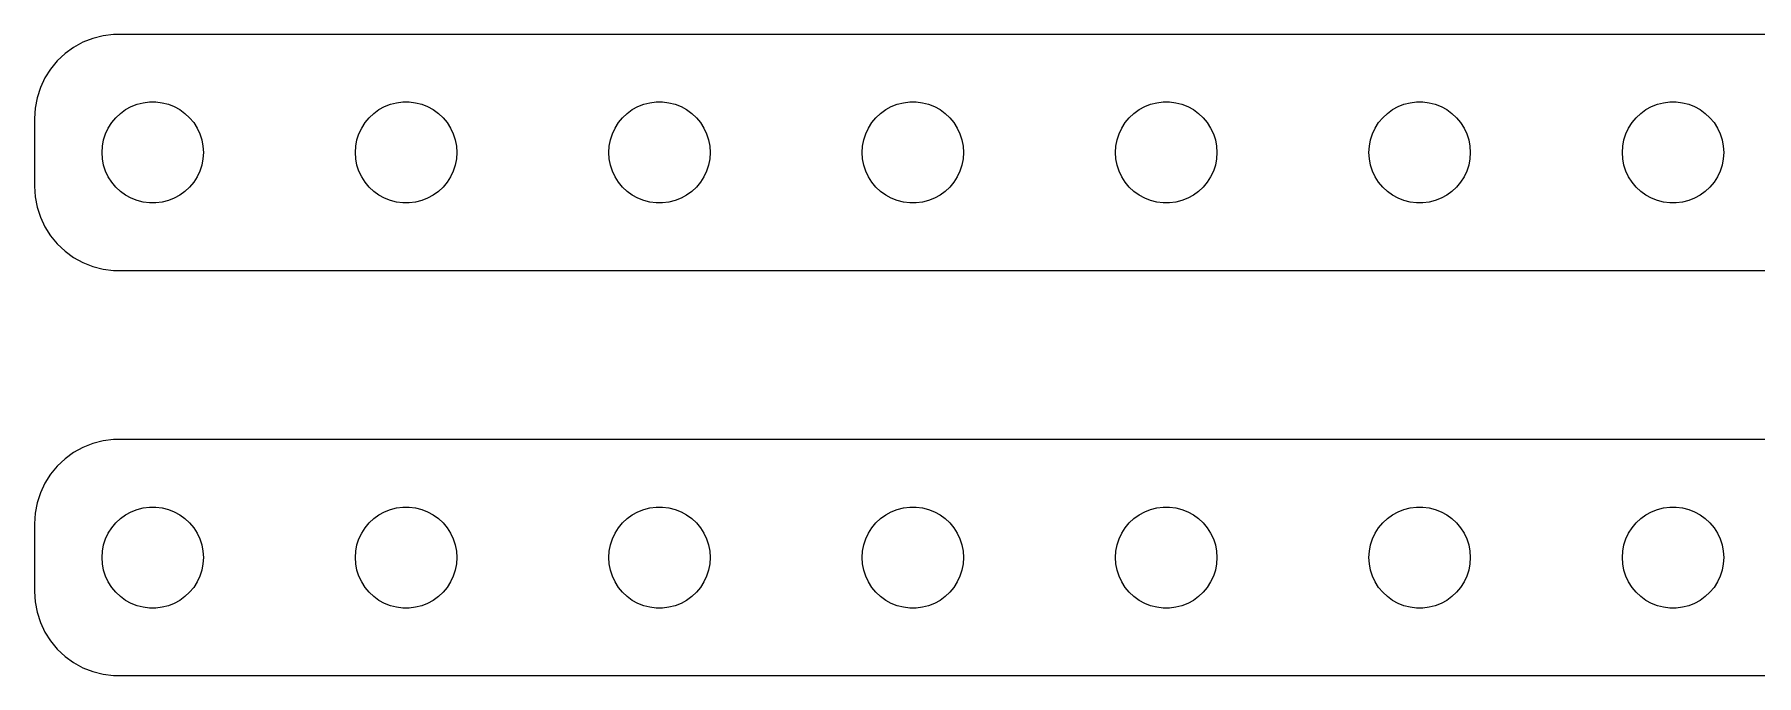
# Model space of a CAD drawing. Header units: metres. Extents: x -194 to 194, y 17 to 55.
# Drawn here: x -194.5 to -92.6, y 17 to 55 of the extents above; entities that cross this region are included whole.
import ezdxf

# ---------------------------------------------------------------- set-up
doc = ezdxf.new("R2010")
doc.units = ezdxf.units.M

msp = doc.modelspace()

# ---------------------------------------------------------------- linework, layer by layer
for p, q in [((-192.179, 54.2216), (-192.687, 53.8526)), ((-191.629, 54.5241), (-192.179, 54.2216)), ((-191.045, 54.7553), (-191.629, 54.5241)), ((-190.437, 54.9114), (-191.045, 54.7553)), ((-189.814, 54.9901), (-190.437, 54.9114)), ((189.814, 54.9901), (-189.814, 54.9901)), ((-193.145, 53.4227), (-193.545, 52.9389)), ((-192.687, 53.8526), (-193.145, 53.4227)), ((-193.882, 52.4088), (-194.149, 51.8406)), ((-193.545, 52.9389), (-193.882, 52.4088)), ((-194.343, 51.2434), (-194.461, 50.6267)), ((-194.149, 51.8406), (-194.343, 51.2434)), ((-188.062, 50.9469), (-187.688, 50.9941)), ((-187.688, 50.9941), (-187.312, 50.9941)), ((-187.312, 50.9941), (-186.938, 50.9469)), ((-173.062, 50.9469), (-172.688, 50.9941)), ((-172.688, 50.9941), (-172.312, 50.9941)), ((-172.312, 50.9941), (-171.938, 50.9469)), ((-158.062, 50.9469), (-157.688, 50.9941)), ((-157.688, 50.9941), (-157.312, 50.9941)), ((-157.312, 50.9941), (-156.938, 50.9469)), ((-143.062, 50.9469), (-142.688, 50.9941)), ((-142.688, 50.9941), (-142.312, 50.9941)), ((-142.312, 50.9941), (-141.938, 50.9469)), ((-128.062, 50.9469), (-127.688, 50.9941)), ((-127.688, 50.9941), (-127.312, 50.9941)), ((-127.312, 50.9941), (-126.938, 50.9469)), ((-113.062, 50.9469), (-112.688, 50.9941)), ((-112.688, 50.9941), (-112.312, 50.9941)), ((-112.312, 50.9941), (-111.938, 50.9469)), ((-98.0621, 50.9469), (-97.6884, 50.9941)), ((-97.6884, 50.9941), (-97.3116, 50.9941)), ((-97.3116, 50.9941), (-96.9379, 50.9469)), ((-194.461, 50.6267), (-194.5, 50)), ((-194.5, 50), (-194.5, 46)), ((-189.927, 49.7634), (-189.687, 50.0536)), ((-189.687, 50.0536), (-189.412, 50.3115)), ((-189.412, 50.3115), (-189.107, 50.533)), ((-189.107, 50.533), (-188.777, 50.7145)), ((-188.777, 50.7145), (-188.427, 50.8532)), ((-188.427, 50.8532), (-188.062, 50.9469)), ((-186.938, 50.9469), (-186.573, 50.8532)), ((-186.573, 50.8532), (-186.223, 50.7145)), ((-186.223, 50.7145), (-185.893, 50.533)), ((-185.893, 50.533), (-185.588, 50.3115)), ((-185.588, 50.3115), (-185.313, 50.0536)), ((-185.313, 50.0536), (-185.073, 49.7634)), ((-174.927, 49.7634), (-174.687, 50.0536)), ((-174.687, 50.0536), (-174.412, 50.3115)), ((-174.412, 50.3115), (-174.107, 50.533)), ((-174.107, 50.533), (-173.777, 50.7145)), ((-173.777, 50.7145), (-173.427, 50.8532)), ((-173.427, 50.8532), (-173.062, 50.9469)), ((-171.938, 50.9469), (-171.573, 50.8532)), ((-171.573, 50.8532), (-171.223, 50.7145)), ((-171.223, 50.7145), (-170.893, 50.533)), ((-170.893, 50.533), (-170.588, 50.3115)), ((-170.588, 50.3115), (-170.313, 50.0536)), ((-170.313, 50.0536), (-170.073, 49.7634)), ((-159.927, 49.7634), (-159.687, 50.0536)), ((-159.687, 50.0536), (-159.412, 50.3115)), ((-159.412, 50.3115), (-159.107, 50.533)), ((-159.107, 50.533), (-158.777, 50.7145)), ((-158.777, 50.7145), (-158.427, 50.8532)), ((-158.427, 50.8532), (-158.062, 50.9469)), ((-156.938, 50.9469), (-156.573, 50.8532)), ((-156.573, 50.8532), (-156.223, 50.7145)), ((-156.223, 50.7145), (-155.893, 50.533)), ((-155.893, 50.533), (-155.588, 50.3115)), ((-155.588, 50.3115), (-155.313, 50.0536)), ((-155.313, 50.0536), (-155.073, 49.7634)), ((-144.927, 49.7634), (-144.687, 50.0536)), ((-144.687, 50.0536), (-144.412, 50.3115)), ((-144.412, 50.3115), (-144.107, 50.533)), ((-144.107, 50.533), (-143.777, 50.7145)), ((-143.777, 50.7145), (-143.427, 50.8532)), ((-143.427, 50.8532), (-143.062, 50.9469)), ((-141.938, 50.9469), (-141.573, 50.8532)), ((-141.573, 50.8532), (-141.223, 50.7145)), ((-141.223, 50.7145), (-140.893, 50.533)), ((-140.893, 50.533), (-140.588, 50.3115)), ((-140.588, 50.3115), (-140.313, 50.0536)), ((-140.313, 50.0536), (-140.073, 49.7634)), ((-129.927, 49.7634), (-129.687, 50.0536)), ((-129.687, 50.0536), (-129.412, 50.3115)), ((-129.412, 50.3115), (-129.107, 50.533)), ((-129.107, 50.533), (-128.777, 50.7145)), ((-128.777, 50.7145), (-128.427, 50.8532)), ((-128.427, 50.8532), (-128.062, 50.9469)), ((-126.938, 50.9469), (-126.573, 50.8532)), ((-126.573, 50.8532), (-126.223, 50.7145)), ((-126.223, 50.7145), (-125.893, 50.533)), ((-125.893, 50.533), (-125.588, 50.3115)), ((-125.588, 50.3115), (-125.313, 50.0536)), ((-125.313, 50.0536), (-125.073, 49.7634)), ((-114.927, 49.7634), (-114.687, 50.0536)), ((-114.687, 50.0536), (-114.412, 50.3115)), ((-114.412, 50.3115), (-114.107, 50.533)), ((-114.107, 50.533), (-113.777, 50.7145)), ((-113.777, 50.7145), (-113.427, 50.8532)), ((-113.427, 50.8532), (-113.062, 50.9469)), ((-111.938, 50.9469), (-111.573, 50.8532)), ((-111.573, 50.8532), (-111.223, 50.7145)), ((-111.223, 50.7145), (-110.893, 50.533)), ((-110.893, 50.533), (-110.588, 50.3115)), ((-110.588, 50.3115), (-110.313, 50.0536)), ((-110.313, 50.0536), (-110.073, 49.7634)), ((-99.927, 49.7634), (-99.6869, 50.0536)), ((-99.6869, 50.0536), (-99.4123, 50.3115)), ((-99.4123, 50.3115), (-99.1075, 50.533)), ((-99.1075, 50.533), (-98.7773, 50.7145)), ((-98.7773, 50.7145), (-98.427, 50.8532)), ((-98.427, 50.8532), (-98.0621, 50.9469)), ((-96.9379, 50.9469), (-96.573, 50.8532)), ((-96.573, 50.8532), (-96.2227, 50.7145)), ((-96.2227, 50.7145), (-95.8925, 50.533)), ((-95.8925, 50.533), (-95.5877, 50.3115)), ((-95.5877, 50.3115), (-95.3131, 50.0536)), ((-95.3131, 50.0536), (-95.073, 49.7634)), ((-190.406, 48.7461), (-190.289, 49.1044)), ((-190.289, 49.1044), (-190.129, 49.4453)), ((-190.129, 49.4453), (-189.927, 49.7634)), ((-185.073, 49.7634), (-184.871, 49.4453)), ((-184.871, 49.4453), (-184.711, 49.1044)), ((-184.711, 49.1044), (-184.594, 48.7461)), ((-175.406, 48.7461), (-175.289, 49.1044)), ((-175.289, 49.1044), (-175.129, 49.4453)), ((-175.129, 49.4453), (-174.927, 49.7634)), ((-170.073, 49.7634), (-169.871, 49.4453)), ((-169.871, 49.4453), (-169.711, 49.1044)), ((-169.711, 49.1044), (-169.594, 48.7461)), ((-160.406, 48.7461), (-160.289, 49.1044)), ((-160.289, 49.1044), (-160.129, 49.4453)), ((-160.129, 49.4453), (-159.927, 49.7634)), ((-155.073, 49.7634), (-154.871, 49.4453)), ((-154.871, 49.4453), (-154.711, 49.1044)), ((-154.711, 49.1044), (-154.594, 48.7461)), ((-145.406, 48.7461), (-145.289, 49.1044)), ((-145.289, 49.1044), (-145.129, 49.4453)), ((-145.129, 49.4453), (-144.927, 49.7634)), ((-140.073, 49.7634), (-139.871, 49.4453)), ((-139.871, 49.4453), (-139.711, 49.1044)), ((-139.711, 49.1044), (-139.594, 48.7461)), ((-130.406, 48.7461), (-130.289, 49.1044)), ((-130.289, 49.1044), (-130.129, 49.4453)), ((-130.129, 49.4453), (-129.927, 49.7634)), ((-125.073, 49.7634), (-124.871, 49.4453)), ((-124.871, 49.4453), (-124.711, 49.1044)), ((-124.711, 49.1044), (-124.594, 48.7461)), ((-115.406, 48.7461), (-115.289, 49.1044)), ((-115.289, 49.1044), (-115.129, 49.4453)), ((-115.129, 49.4453), (-114.927, 49.7634)), ((-110.073, 49.7634), (-109.871, 49.4453)), ((-109.871, 49.4453), (-109.711, 49.1044)), ((-109.711, 49.1044), (-109.594, 48.7461)), ((-100.406, 48.7461), (-100.289, 49.1044)), ((-100.289, 49.1044), (-100.129, 49.4453)), ((-100.129, 49.4453), (-99.927, 49.7634)), ((-95.073, 49.7634), (-94.8711, 49.4453)), ((-94.8711, 49.4453), (-94.7107, 49.1044)), ((-94.7107, 49.1044), (-94.5943, 48.7461)), ((-190.5, 48), (-190.476, 48.376)), ((-190.476, 47.624), (-190.5, 48)), ((-190.476, 48.376), (-190.406, 48.7461)), ((-184.594, 48.7461), (-184.524, 48.376)), ((-184.524, 48.376), (-184.5, 48)), ((-184.5, 48), (-184.524, 47.624)), ((-175.5, 48), (-175.476, 48.376)), ((-175.476, 47.624), (-175.5, 48)), ((-175.476, 48.376), (-175.406, 48.7461)), ((-169.594, 48.7461), (-169.524, 48.376)), ((-169.524, 48.376), (-169.5, 48)), ((-169.5, 48), (-169.524, 47.624)), ((-160.5, 48), (-160.476, 48.376)), ((-160.476, 47.624), (-160.5, 48)), ((-160.476, 48.376), (-160.406, 48.7461)), ((-154.594, 48.7461), (-154.524, 48.376)), ((-154.524, 48.376), (-154.5, 48)), ((-154.5, 48), (-154.524, 47.624)), ((-145.5, 48), (-145.476, 48.376)), ((-145.476, 47.624), (-145.5, 48)), ((-145.476, 48.376), (-145.406, 48.7461)), ((-139.594, 48.7461), (-139.524, 48.376)), ((-139.524, 48.376), (-139.5, 48)), ((-139.5, 48), (-139.524, 47.624)), ((-130.5, 48), (-130.476, 48.376)), ((-130.476, 47.624), (-130.5, 48)), ((-130.476, 48.376), (-130.406, 48.7461)), ((-124.594, 48.7461), (-124.524, 48.376)), ((-124.524, 48.376), (-124.5, 48)), ((-124.5, 48), (-124.524, 47.624)), ((-115.5, 48), (-115.476, 48.376)), ((-115.476, 47.624), (-115.5, 48)), ((-115.476, 48.376), (-115.406, 48.7461)), ((-109.594, 48.7461), (-109.524, 48.376)), ((-109.524, 48.376), (-109.5, 48)), ((-109.5, 48), (-109.524, 47.624)), ((-100.5, 48), (-100.476, 48.376)), ((-100.476, 47.624), (-100.5, 48)), ((-100.476, 48.376), (-100.406, 48.7461)), ((-94.5943, 48.7461), (-94.5237, 48.376)), ((-94.5237, 48.376), (-94.5, 48)), ((-94.5, 48), (-94.5237, 47.624)), ((-190.406, 47.2539), (-190.476, 47.624)), ((-190.289, 46.8956), (-190.406, 47.2539)), ((-190.129, 46.5547), (-190.289, 46.8956)), ((-184.711, 46.8956), (-184.871, 46.5547)), ((-184.594, 47.2539), (-184.711, 46.8956)), ((-184.524, 47.624), (-184.594, 47.2539)), ((-175.406, 47.2539), (-175.476, 47.624)), ((-175.289, 46.8956), (-175.406, 47.2539)), ((-175.129, 46.5547), (-175.289, 46.8956)), ((-169.711, 46.8956), (-169.871, 46.5547)), ((-169.594, 47.2539), (-169.711, 46.8956)), ((-169.524, 47.624), (-169.594, 47.2539)), ((-160.406, 47.2539), (-160.476, 47.624)), ((-160.289, 46.8956), (-160.406, 47.2539)), ((-160.129, 46.5547), (-160.289, 46.8956)), ((-154.711, 46.8956), (-154.871, 46.5547)), ((-154.594, 47.2539), (-154.711, 46.8956)), ((-154.524, 47.624), (-154.594, 47.2539)), ((-145.406, 47.2539), (-145.476, 47.624)), ((-145.289, 46.8956), (-145.406, 47.2539)), ((-145.129, 46.5547), (-145.289, 46.8956)), ((-139.711, 46.8956), (-139.871, 46.5547)), ((-139.594, 47.2539), (-139.711, 46.8956)), ((-139.524, 47.624), (-139.594, 47.2539)), ((-130.406, 47.2539), (-130.476, 47.624)), ((-130.289, 46.8956), (-130.406, 47.2539)), ((-130.129, 46.5547), (-130.289, 46.8956)), ((-124.711, 46.8956), (-124.871, 46.5547)), ((-124.594, 47.2539), (-124.711, 46.8956)), ((-124.524, 47.624), (-124.594, 47.2539)), ((-115.406, 47.2539), (-115.476, 47.624)), ((-115.289, 46.8956), (-115.406, 47.2539)), ((-115.129, 46.5547), (-115.289, 46.8956)), ((-109.711, 46.8956), (-109.871, 46.5547)), ((-109.594, 47.2539), (-109.711, 46.8956)), ((-109.524, 47.624), (-109.594, 47.2539)), ((-100.406, 47.2539), (-100.476, 47.624)), ((-100.289, 46.8956), (-100.406, 47.2539)), ((-100.129, 46.5547), (-100.289, 46.8956)), ((-94.7107, 46.8956), (-94.8711, 46.5547)), ((-94.5943, 47.2539), (-94.7107, 46.8956)), ((-94.5237, 47.624), (-94.5943, 47.2539)), ((-194.5, 46), (-194.461, 45.3733)), ((-189.927, 46.2366), (-190.129, 46.5547)), ((-189.687, 45.9464), (-189.927, 46.2366)), ((-189.412, 45.6885), (-189.687, 45.9464)), ((-185.313, 45.9464), (-185.588, 45.6885)), ((-185.073, 46.2366), (-185.313, 45.9464)), ((-184.871, 46.5547), (-185.073, 46.2366)), ((-174.927, 46.2366), (-175.129, 46.5547)), ((-174.687, 45.9464), (-174.927, 46.2366)), ((-174.412, 45.6885), (-174.687, 45.9464)), ((-170.313, 45.9464), (-170.588, 45.6885)), ((-170.073, 46.2366), (-170.313, 45.9464)), ((-169.871, 46.5547), (-170.073, 46.2366)), ((-159.927, 46.2366), (-160.129, 46.5547)), ((-159.687, 45.9464), (-159.927, 46.2366)), ((-159.412, 45.6885), (-159.687, 45.9464)), ((-155.313, 45.9464), (-155.588, 45.6885)), ((-155.073, 46.2366), (-155.313, 45.9464)), ((-154.871, 46.5547), (-155.073, 46.2366)), ((-144.927, 46.2366), (-145.129, 46.5547)), ((-144.687, 45.9464), (-144.927, 46.2366)), ((-144.412, 45.6885), (-144.687, 45.9464)), ((-140.313, 45.9464), (-140.588, 45.6885)), ((-140.073, 46.2366), (-140.313, 45.9464)), ((-139.871, 46.5547), (-140.073, 46.2366)), ((-129.927, 46.2366), (-130.129, 46.5547)), ((-129.687, 45.9464), (-129.927, 46.2366)), ((-129.412, 45.6885), (-129.687, 45.9464)), ((-125.313, 45.9464), (-125.588, 45.6885)), ((-125.073, 46.2366), (-125.313, 45.9464)), ((-124.871, 46.5547), (-125.073, 46.2366)), ((-114.927, 46.2366), (-115.129, 46.5547)), ((-114.687, 45.9464), (-114.927, 46.2366)), ((-114.412, 45.6885), (-114.687, 45.9464)), ((-110.313, 45.9464), (-110.588, 45.6885)), ((-110.073, 46.2366), (-110.313, 45.9464)), ((-109.871, 46.5547), (-110.073, 46.2366)), ((-99.927, 46.2366), (-100.129, 46.5547)), ((-99.6869, 45.9464), (-99.927, 46.2366)), ((-99.4123, 45.6885), (-99.6869, 45.9464)), ((-95.3131, 45.9464), (-95.5877, 45.6885)), ((-95.073, 46.2366), (-95.3131, 45.9464)), ((-94.8711, 46.5547), (-95.073, 46.2366)), ((-194.461, 45.3733), (-194.343, 44.7566)), ((-189.107, 45.467), (-189.412, 45.6885)), ((-188.777, 45.2855), (-189.107, 45.467)), ((-188.427, 45.1468), (-188.777, 45.2855)), ((-188.062, 45.0531), (-188.427, 45.1468)), ((-187.688, 45.0059), (-188.062, 45.0531)), ((-187.312, 45.0059), (-187.688, 45.0059)), ((-186.938, 45.0531), (-187.312, 45.0059)), ((-186.573, 45.1468), (-186.938, 45.0531)), ((-186.223, 45.2855), (-186.573, 45.1468)), ((-185.893, 45.467), (-186.223, 45.2855)), ((-185.588, 45.6885), (-185.893, 45.467)), ((-174.107, 45.467), (-174.412, 45.6885)), ((-173.777, 45.2855), (-174.107, 45.467)), ((-173.427, 45.1468), (-173.777, 45.2855)), ((-173.062, 45.0531), (-173.427, 45.1468)), ((-172.688, 45.0059), (-173.062, 45.0531)), ((-172.312, 45.0059), (-172.688, 45.0059)), ((-171.938, 45.0531), (-172.312, 45.0059)), ((-171.573, 45.1468), (-171.938, 45.0531)), ((-171.223, 45.2855), (-171.573, 45.1468)), ((-170.893, 45.467), (-171.223, 45.2855)), ((-170.588, 45.6885), (-170.893, 45.467)), ((-159.107, 45.467), (-159.412, 45.6885)), ((-158.777, 45.2855), (-159.107, 45.467)), ((-158.427, 45.1468), (-158.777, 45.2855)), ((-158.062, 45.0531), (-158.427, 45.1468)), ((-157.688, 45.0059), (-158.062, 45.0531)), ((-157.312, 45.0059), (-157.688, 45.0059)), ((-156.938, 45.0531), (-157.312, 45.0059)), ((-156.573, 45.1468), (-156.938, 45.0531)), ((-156.223, 45.2855), (-156.573, 45.1468)), ((-155.893, 45.467), (-156.223, 45.2855)), ((-155.588, 45.6885), (-155.893, 45.467)), ((-144.107, 45.467), (-144.412, 45.6885)), ((-143.777, 45.2855), (-144.107, 45.467)), ((-143.427, 45.1468), (-143.777, 45.2855)), ((-143.062, 45.0531), (-143.427, 45.1468)), ((-142.688, 45.0059), (-143.062, 45.0531)), ((-142.312, 45.0059), (-142.688, 45.0059)), ((-141.938, 45.0531), (-142.312, 45.0059)), ((-141.573, 45.1468), (-141.938, 45.0531)), ((-141.223, 45.2855), (-141.573, 45.1468)), ((-140.893, 45.467), (-141.223, 45.2855)), ((-140.588, 45.6885), (-140.893, 45.467)), ((-129.107, 45.467), (-129.412, 45.6885)), ((-128.777, 45.2855), (-129.107, 45.467)), ((-128.427, 45.1468), (-128.777, 45.2855)), ((-128.062, 45.0531), (-128.427, 45.1468)), ((-127.688, 45.0059), (-128.062, 45.0531)), ((-127.312, 45.0059), (-127.688, 45.0059)), ((-126.938, 45.0531), (-127.312, 45.0059)), ((-126.573, 45.1468), (-126.938, 45.0531)), ((-126.223, 45.2855), (-126.573, 45.1468)), ((-125.893, 45.467), (-126.223, 45.2855)), ((-125.588, 45.6885), (-125.893, 45.467)), ((-114.107, 45.467), (-114.412, 45.6885)), ((-113.777, 45.2855), (-114.107, 45.467)), ((-113.427, 45.1468), (-113.777, 45.2855)), ((-113.062, 45.0531), (-113.427, 45.1468)), ((-112.688, 45.0059), (-113.062, 45.0531)), ((-112.312, 45.0059), (-112.688, 45.0059)), ((-111.938, 45.0531), (-112.312, 45.0059)), ((-111.573, 45.1468), (-111.938, 45.0531)), ((-111.223, 45.2855), (-111.573, 45.1468)), ((-110.893, 45.467), (-111.223, 45.2855)), ((-110.588, 45.6885), (-110.893, 45.467)), ((-99.1075, 45.467), (-99.4123, 45.6885)), ((-98.7773, 45.2855), (-99.1075, 45.467)), ((-98.427, 45.1468), (-98.7773, 45.2855)), ((-98.0621, 45.0531), (-98.427, 45.1468)), ((-97.6884, 45.0059), (-98.0621, 45.0531)), ((-97.3116, 45.0059), (-97.6884, 45.0059)), ((-96.9379, 45.0531), (-97.3116, 45.0059)), ((-96.573, 45.1468), (-96.9379, 45.0531)), ((-96.2227, 45.2855), (-96.573, 45.1468)), ((-95.8925, 45.467), (-96.2227, 45.2855)), ((-95.5877, 45.6885), (-95.8925, 45.467)), ((-194.343, 44.7566), (-194.149, 44.1594)), ((-194.149, 44.1594), (-193.882, 43.5912)), ((-193.882, 43.5912), (-193.545, 43.0611)), ((-193.545, 43.0611), (-193.145, 42.5773)), ((-193.145, 42.5773), (-192.687, 42.1474)), ((-192.687, 42.1474), (-192.179, 41.7784)), ((-192.179, 41.7784), (-191.629, 41.4759)), ((-191.629, 41.4759), (-191.045, 41.2447)), ((-191.045, 41.2447), (-190.437, 41.0886)), ((-190.437, 41.0886), (-189.814, 41.0099)), ((-189.814, 41.0099), (189.814, 41.0099)), ((-191.045, 30.7553), (-191.629, 30.5241)), ((-190.437, 30.9114), (-191.045, 30.7553)), ((-189.814, 30.9901), (-190.437, 30.9114)), ((189.814, 30.9901), (-189.814, 30.9901)), ((-192.687, 29.8526), (-193.145, 29.4227)), ((-192.179, 30.2216), (-192.687, 29.8526)), ((-191.629, 30.5241), (-192.179, 30.2216)), ((-193.545, 28.9389), (-193.882, 28.4088)), ((-193.145, 29.4227), (-193.545, 28.9389)), ((-194.149, 27.8406), (-194.343, 27.2434)), ((-193.882, 28.4088), (-194.149, 27.8406)), ((-194.461, 26.6267), (-194.5, 26)), ((-194.343, 27.2434), (-194.461, 26.6267)), ((-189.412, 26.3115), (-189.107, 26.533)), ((-189.107, 26.533), (-188.777, 26.7145)), ((-188.777, 26.7145), (-188.427, 26.8532)), ((-188.427, 26.8532), (-188.062, 26.9469)), ((-188.062, 26.9469), (-187.688, 26.9941)), ((-187.688, 26.9941), (-187.312, 26.9941)), ((-187.312, 26.9941), (-186.938, 26.9469)), ((-186.938, 26.9469), (-186.573, 26.8532)), ((-186.573, 26.8532), (-186.223, 26.7145)), ((-186.223, 26.7145), (-185.893, 26.533)), ((-185.893, 26.533), (-185.588, 26.3115)), ((-174.412, 26.3115), (-174.107, 26.533)), ((-174.107, 26.533), (-173.777, 26.7145)), ((-173.777, 26.7145), (-173.427, 26.8532)), ((-173.427, 26.8532), (-173.062, 26.9469)), ((-173.062, 26.9469), (-172.688, 26.9941)), ((-172.688, 26.9941), (-172.312, 26.9941)), ((-172.312, 26.9941), (-171.938, 26.9469)), ((-171.938, 26.9469), (-171.573, 26.8532)), ((-171.573, 26.8532), (-171.223, 26.7145)), ((-171.223, 26.7145), (-170.893, 26.533)), ((-170.893, 26.533), (-170.588, 26.3115)), ((-159.412, 26.3115), (-159.107, 26.533)), ((-159.107, 26.533), (-158.777, 26.7145)), ((-158.777, 26.7145), (-158.427, 26.8532)), ((-158.427, 26.8532), (-158.062, 26.9469)), ((-158.062, 26.9469), (-157.688, 26.9941)), ((-157.688, 26.9941), (-157.312, 26.9941)), ((-157.312, 26.9941), (-156.938, 26.9469)), ((-156.938, 26.9469), (-156.573, 26.8532)), ((-156.573, 26.8532), (-156.223, 26.7145)), ((-156.223, 26.7145), (-155.893, 26.533)), ((-155.893, 26.533), (-155.588, 26.3115)), ((-144.412, 26.3115), (-144.107, 26.533)), ((-144.107, 26.533), (-143.777, 26.7145)), ((-143.777, 26.7145), (-143.427, 26.8532)), ((-143.427, 26.8532), (-143.062, 26.9469)), ((-143.062, 26.9469), (-142.688, 26.9941)), ((-142.688, 26.9941), (-142.312, 26.9941)), ((-142.312, 26.9941), (-141.938, 26.9469)), ((-141.938, 26.9469), (-141.573, 26.8532)), ((-141.573, 26.8532), (-141.223, 26.7145)), ((-141.223, 26.7145), (-140.893, 26.533)), ((-140.893, 26.533), (-140.588, 26.3115)), ((-129.412, 26.3115), (-129.107, 26.533)), ((-129.107, 26.533), (-128.777, 26.7145)), ((-128.777, 26.7145), (-128.427, 26.8532)), ((-128.427, 26.8532), (-128.062, 26.9469)), ((-128.062, 26.9469), (-127.688, 26.9941)), ((-127.688, 26.9941), (-127.312, 26.9941)), ((-127.312, 26.9941), (-126.938, 26.9469)), ((-126.938, 26.9469), (-126.573, 26.8532)), ((-126.573, 26.8532), (-126.223, 26.7145)), ((-126.223, 26.7145), (-125.893, 26.533)), ((-125.893, 26.533), (-125.588, 26.3115)), ((-114.412, 26.3115), (-114.107, 26.533)), ((-114.107, 26.533), (-113.777, 26.7145)), ((-113.777, 26.7145), (-113.427, 26.8532)), ((-113.427, 26.8532), (-113.062, 26.9469)), ((-113.062, 26.9469), (-112.688, 26.9941)), ((-112.688, 26.9941), (-112.312, 26.9941)), ((-112.312, 26.9941), (-111.938, 26.9469)), ((-111.938, 26.9469), (-111.573, 26.8532)), ((-111.573, 26.8532), (-111.223, 26.7145)), ((-111.223, 26.7145), (-110.893, 26.533)), ((-110.893, 26.533), (-110.588, 26.3115)), ((-99.4123, 26.3115), (-99.1075, 26.533)), ((-99.1075, 26.533), (-98.7773, 26.7145)), ((-98.7773, 26.7145), (-98.427, 26.8532)), ((-98.427, 26.8532), (-98.0621, 26.9469)), ((-98.0621, 26.9469), (-97.6884, 26.9941)), ((-97.6884, 26.9941), (-97.3116, 26.9941)), ((-97.3116, 26.9941), (-96.9379, 26.9469)), ((-96.9379, 26.9469), (-96.573, 26.8532)), ((-96.573, 26.8532), (-96.2227, 26.7145)), ((-96.2227, 26.7145), (-95.8925, 26.533)), ((-95.8925, 26.533), (-95.5877, 26.3115)), ((-194.5, 26), (-194.5, 22)), ((-190.129, 25.4453), (-189.927, 25.7634)), ((-189.927, 25.7634), (-189.687, 26.0536)), ((-189.687, 26.0536), (-189.412, 26.3115)), ((-185.588, 26.3115), (-185.313, 26.0536)), ((-185.313, 26.0536), (-185.073, 25.7634)), ((-185.073, 25.7634), (-184.871, 25.4453)), ((-175.129, 25.4453), (-174.927, 25.7634)), ((-174.927, 25.7634), (-174.687, 26.0536)), ((-174.687, 26.0536), (-174.412, 26.3115)), ((-170.588, 26.3115), (-170.313, 26.0536)), ((-170.313, 26.0536), (-170.073, 25.7634)), ((-170.073, 25.7634), (-169.871, 25.4453)), ((-160.129, 25.4453), (-159.927, 25.7634)), ((-159.927, 25.7634), (-159.687, 26.0536)), ((-159.687, 26.0536), (-159.412, 26.3115)), ((-155.588, 26.3115), (-155.313, 26.0536)), ((-155.313, 26.0536), (-155.073, 25.7634)), ((-155.073, 25.7634), (-154.871, 25.4453)), ((-145.129, 25.4453), (-144.927, 25.7634)), ((-144.927, 25.7634), (-144.687, 26.0536)), ((-144.687, 26.0536), (-144.412, 26.3115)), ((-140.588, 26.3115), (-140.313, 26.0536)), ((-140.313, 26.0536), (-140.073, 25.7634)), ((-140.073, 25.7634), (-139.871, 25.4453)), ((-130.129, 25.4453), (-129.927, 25.7634)), ((-129.927, 25.7634), (-129.687, 26.0536)), ((-129.687, 26.0536), (-129.412, 26.3115)), ((-125.588, 26.3115), (-125.313, 26.0536)), ((-125.313, 26.0536), (-125.073, 25.7634)), ((-125.073, 25.7634), (-124.871, 25.4453)), ((-115.129, 25.4453), (-114.927, 25.7634)), ((-114.927, 25.7634), (-114.687, 26.0536)), ((-114.687, 26.0536), (-114.412, 26.3115)), ((-110.588, 26.3115), (-110.313, 26.0536)), ((-110.313, 26.0536), (-110.073, 25.7634)), ((-110.073, 25.7634), (-109.871, 25.4453)), ((-100.129, 25.4453), (-99.927, 25.7634)), ((-99.927, 25.7634), (-99.6869, 26.0536)), ((-99.6869, 26.0536), (-99.4123, 26.3115)), ((-95.5877, 26.3115), (-95.3131, 26.0536)), ((-95.3131, 26.0536), (-95.073, 25.7634)), ((-95.073, 25.7634), (-94.8711, 25.4453)), ((-190.476, 24.376), (-190.406, 24.7461)), ((-190.406, 24.7461), (-190.289, 25.1044)), ((-190.289, 25.1044), (-190.129, 25.4453)), ((-184.871, 25.4453), (-184.711, 25.1044)), ((-184.711, 25.1044), (-184.594, 24.7461)), ((-184.594, 24.7461), (-184.524, 24.376)), ((-175.476, 24.376), (-175.406, 24.7461)), ((-175.406, 24.7461), (-175.289, 25.1044)), ((-175.289, 25.1044), (-175.129, 25.4453)), ((-169.871, 25.4453), (-169.711, 25.1044)), ((-169.711, 25.1044), (-169.594, 24.7461)), ((-169.594, 24.7461), (-169.524, 24.376)), ((-160.476, 24.376), (-160.406, 24.7461)), ((-160.406, 24.7461), (-160.289, 25.1044)), ((-160.289, 25.1044), (-160.129, 25.4453)), ((-154.871, 25.4453), (-154.711, 25.1044)), ((-154.711, 25.1044), (-154.594, 24.7461)), ((-154.594, 24.7461), (-154.524, 24.376)), ((-145.476, 24.376), (-145.406, 24.7461)), ((-145.406, 24.7461), (-145.289, 25.1044)), ((-145.289, 25.1044), (-145.129, 25.4453)), ((-139.871, 25.4453), (-139.711, 25.1044)), ((-139.711, 25.1044), (-139.594, 24.7461)), ((-139.594, 24.7461), (-139.524, 24.376)), ((-130.476, 24.376), (-130.406, 24.7461)), ((-130.406, 24.7461), (-130.289, 25.1044)), ((-130.289, 25.1044), (-130.129, 25.4453)), ((-124.871, 25.4453), (-124.711, 25.1044)), ((-124.711, 25.1044), (-124.594, 24.7461)), ((-124.594, 24.7461), (-124.524, 24.376)), ((-115.476, 24.376), (-115.406, 24.7461)), ((-115.406, 24.7461), (-115.289, 25.1044)), ((-115.289, 25.1044), (-115.129, 25.4453)), ((-109.871, 25.4453), (-109.711, 25.1044)), ((-109.711, 25.1044), (-109.594, 24.7461)), ((-109.594, 24.7461), (-109.524, 24.376)), ((-100.476, 24.376), (-100.406, 24.7461)), ((-100.406, 24.7461), (-100.289, 25.1044)), ((-100.289, 25.1044), (-100.129, 25.4453)), ((-94.8711, 25.4453), (-94.7107, 25.1044)), ((-94.7107, 25.1044), (-94.5943, 24.7461)), ((-94.5943, 24.7461), (-94.5237, 24.376)), ((-190.5, 24), (-190.476, 24.376)), ((-190.476, 23.624), (-190.5, 24)), ((-190.406, 23.2539), (-190.476, 23.624)), ((-184.524, 23.624), (-184.594, 23.2539)), ((-184.524, 24.376), (-184.5, 24)), ((-184.5, 24), (-184.524, 23.624)), ((-175.5, 24), (-175.476, 24.376)), ((-175.476, 23.624), (-175.5, 24)), ((-175.406, 23.2539), (-175.476, 23.624)), ((-169.524, 23.624), (-169.594, 23.2539)), ((-169.524, 24.376), (-169.5, 24)), ((-169.5, 24), (-169.524, 23.624)), ((-160.5, 24), (-160.476, 24.376)), ((-160.476, 23.624), (-160.5, 24)), ((-160.406, 23.2539), (-160.476, 23.624)), ((-154.524, 23.624), (-154.594, 23.2539)), ((-154.524, 24.376), (-154.5, 24)), ((-154.5, 24), (-154.524, 23.624)), ((-145.5, 24), (-145.476, 24.376)), ((-145.476, 23.624), (-145.5, 24)), ((-145.406, 23.2539), (-145.476, 23.624)), ((-139.524, 23.624), (-139.594, 23.2539)), ((-139.524, 24.376), (-139.5, 24)), ((-139.5, 24), (-139.524, 23.624)), ((-130.5, 24), (-130.476, 24.376)), ((-130.476, 23.624), (-130.5, 24)), ((-130.406, 23.2539), (-130.476, 23.624)), ((-124.524, 23.624), (-124.594, 23.2539)), ((-124.524, 24.376), (-124.5, 24)), ((-124.5, 24), (-124.524, 23.624)), ((-115.5, 24), (-115.476, 24.376)), ((-115.476, 23.624), (-115.5, 24)), ((-115.406, 23.2539), (-115.476, 23.624)), ((-109.524, 23.624), (-109.594, 23.2539)), ((-109.524, 24.376), (-109.5, 24)), ((-109.5, 24), (-109.524, 23.624)), ((-100.5, 24), (-100.476, 24.376)), ((-100.476, 23.624), (-100.5, 24)), ((-100.406, 23.2539), (-100.476, 23.624)), ((-94.5237, 23.624), (-94.5943, 23.2539)), ((-94.5237, 24.376), (-94.5, 24)), ((-94.5, 24), (-94.5237, 23.624)), ((-190.289, 22.8956), (-190.406, 23.2539)), ((-190.129, 22.5547), (-190.289, 22.8956)), ((-189.927, 22.2366), (-190.129, 22.5547)), ((-184.871, 22.5547), (-185.073, 22.2366)), ((-184.711, 22.8956), (-184.871, 22.5547)), ((-184.594, 23.2539), (-184.711, 22.8956)), ((-175.289, 22.8956), (-175.406, 23.2539)), ((-175.129, 22.5547), (-175.289, 22.8956)), ((-174.927, 22.2366), (-175.129, 22.5547)), ((-169.871, 22.5547), (-170.073, 22.2366)), ((-169.711, 22.8956), (-169.871, 22.5547)), ((-169.594, 23.2539), (-169.711, 22.8956)), ((-160.289, 22.8956), (-160.406, 23.2539)), ((-160.129, 22.5547), (-160.289, 22.8956)), ((-159.927, 22.2366), (-160.129, 22.5547)), ((-154.871, 22.5547), (-155.073, 22.2366)), ((-154.711, 22.8956), (-154.871, 22.5547)), ((-154.594, 23.2539), (-154.711, 22.8956)), ((-145.289, 22.8956), (-145.406, 23.2539)), ((-145.129, 22.5547), (-145.289, 22.8956)), ((-144.927, 22.2366), (-145.129, 22.5547)), ((-139.871, 22.5547), (-140.073, 22.2366)), ((-139.711, 22.8956), (-139.871, 22.5547)), ((-139.594, 23.2539), (-139.711, 22.8956)), ((-130.289, 22.8956), (-130.406, 23.2539)), ((-130.129, 22.5547), (-130.289, 22.8956)), ((-129.927, 22.2366), (-130.129, 22.5547)), ((-124.871, 22.5547), (-125.073, 22.2366)), ((-124.711, 22.8956), (-124.871, 22.5547)), ((-124.594, 23.2539), (-124.711, 22.8956)), ((-115.289, 22.8956), (-115.406, 23.2539)), ((-115.129, 22.5547), (-115.289, 22.8956)), ((-114.927, 22.2366), (-115.129, 22.5547)), ((-109.871, 22.5547), (-110.073, 22.2366)), ((-109.711, 22.8956), (-109.871, 22.5547)), ((-109.594, 23.2539), (-109.711, 22.8956)), ((-100.289, 22.8956), (-100.406, 23.2539)), ((-100.129, 22.5547), (-100.289, 22.8956)), ((-99.927, 22.2366), (-100.129, 22.5547)), ((-94.8711, 22.5547), (-95.073, 22.2366)), ((-94.7107, 22.8956), (-94.8711, 22.5547)), ((-94.5943, 23.2539), (-94.7107, 22.8956)), ((-194.5, 22), (-194.461, 21.3733)), ((-189.687, 21.9464), (-189.927, 22.2366)), ((-189.412, 21.6885), (-189.687, 21.9464)), ((-189.107, 21.467), (-189.412, 21.6885)), ((-188.777, 21.2855), (-189.107, 21.467)), ((-185.893, 21.467), (-186.223, 21.2855)), ((-185.588, 21.6885), (-185.893, 21.467)), ((-185.313, 21.9464), (-185.588, 21.6885)), ((-185.073, 22.2366), (-185.313, 21.9464)), ((-174.687, 21.9464), (-174.927, 22.2366)), ((-174.412, 21.6885), (-174.687, 21.9464)), ((-174.107, 21.467), (-174.412, 21.6885)), ((-173.777, 21.2855), (-174.107, 21.467)), ((-170.893, 21.467), (-171.223, 21.2855)), ((-170.588, 21.6885), (-170.893, 21.467)), ((-170.313, 21.9464), (-170.588, 21.6885)), ((-170.073, 22.2366), (-170.313, 21.9464)), ((-159.687, 21.9464), (-159.927, 22.2366)), ((-159.412, 21.6885), (-159.687, 21.9464)), ((-159.107, 21.467), (-159.412, 21.6885)), ((-158.777, 21.2855), (-159.107, 21.467)), ((-155.893, 21.467), (-156.223, 21.2855)), ((-155.588, 21.6885), (-155.893, 21.467)), ((-155.313, 21.9464), (-155.588, 21.6885)), ((-155.073, 22.2366), (-155.313, 21.9464)), ((-144.687, 21.9464), (-144.927, 22.2366)), ((-144.412, 21.6885), (-144.687, 21.9464)), ((-144.107, 21.467), (-144.412, 21.6885)), ((-143.777, 21.2855), (-144.107, 21.467)), ((-140.893, 21.467), (-141.223, 21.2855)), ((-140.588, 21.6885), (-140.893, 21.467)), ((-140.313, 21.9464), (-140.588, 21.6885)), ((-140.073, 22.2366), (-140.313, 21.9464)), ((-129.687, 21.9464), (-129.927, 22.2366)), ((-129.412, 21.6885), (-129.687, 21.9464)), ((-129.107, 21.467), (-129.412, 21.6885)), ((-128.777, 21.2855), (-129.107, 21.467)), ((-125.893, 21.467), (-126.223, 21.2855)), ((-125.588, 21.6885), (-125.893, 21.467)), ((-125.313, 21.9464), (-125.588, 21.6885)), ((-125.073, 22.2366), (-125.313, 21.9464)), ((-114.687, 21.9464), (-114.927, 22.2366)), ((-114.412, 21.6885), (-114.687, 21.9464)), ((-114.107, 21.467), (-114.412, 21.6885)), ((-113.777, 21.2855), (-114.107, 21.467)), ((-110.893, 21.467), (-111.223, 21.2855)), ((-110.588, 21.6885), (-110.893, 21.467)), ((-110.313, 21.9464), (-110.588, 21.6885)), ((-110.073, 22.2366), (-110.313, 21.9464)), ((-99.6869, 21.9464), (-99.927, 22.2366)), ((-99.4123, 21.6885), (-99.6869, 21.9464)), ((-99.1075, 21.467), (-99.4123, 21.6885)), ((-98.7773, 21.2855), (-99.1075, 21.467)), ((-95.8925, 21.467), (-96.2227, 21.2855)), ((-95.5877, 21.6885), (-95.8925, 21.467)), ((-95.3131, 21.9464), (-95.5877, 21.6885)), ((-95.073, 22.2366), (-95.3131, 21.9464)), ((-194.461, 21.3733), (-194.343, 20.7566)), ((-194.343, 20.7566), (-194.149, 20.1594)), ((-188.427, 21.1468), (-188.777, 21.2855)), ((-188.062, 21.0531), (-188.427, 21.1468)), ((-187.688, 21.0059), (-188.062, 21.0531)), ((-187.312, 21.0059), (-187.688, 21.0059)), ((-186.938, 21.0531), (-187.312, 21.0059)), ((-186.573, 21.1468), (-186.938, 21.0531)), ((-186.223, 21.2855), (-186.573, 21.1468)), ((-173.427, 21.1468), (-173.777, 21.2855)), ((-173.062, 21.0531), (-173.427, 21.1468)), ((-172.688, 21.0059), (-173.062, 21.0531)), ((-172.312, 21.0059), (-172.688, 21.0059)), ((-171.938, 21.0531), (-172.312, 21.0059)), ((-171.573, 21.1468), (-171.938, 21.0531)), ((-171.223, 21.2855), (-171.573, 21.1468)), ((-158.427, 21.1468), (-158.777, 21.2855)), ((-158.062, 21.0531), (-158.427, 21.1468)), ((-157.688, 21.0059), (-158.062, 21.0531)), ((-157.312, 21.0059), (-157.688, 21.0059)), ((-156.938, 21.0531), (-157.312, 21.0059)), ((-156.573, 21.1468), (-156.938, 21.0531)), ((-156.223, 21.2855), (-156.573, 21.1468)), ((-143.427, 21.1468), (-143.777, 21.2855)), ((-143.062, 21.0531), (-143.427, 21.1468)), ((-142.688, 21.0059), (-143.062, 21.0531)), ((-142.312, 21.0059), (-142.688, 21.0059)), ((-141.938, 21.0531), (-142.312, 21.0059)), ((-141.573, 21.1468), (-141.938, 21.0531)), ((-141.223, 21.2855), (-141.573, 21.1468)), ((-128.427, 21.1468), (-128.777, 21.2855)), ((-128.062, 21.0531), (-128.427, 21.1468)), ((-127.688, 21.0059), (-128.062, 21.0531)), ((-127.312, 21.0059), (-127.688, 21.0059)), ((-126.938, 21.0531), (-127.312, 21.0059)), ((-126.573, 21.1468), (-126.938, 21.0531)), ((-126.223, 21.2855), (-126.573, 21.1468)), ((-113.427, 21.1468), (-113.777, 21.2855)), ((-113.062, 21.0531), (-113.427, 21.1468)), ((-112.688, 21.0059), (-113.062, 21.0531)), ((-112.312, 21.0059), (-112.688, 21.0059)), ((-111.938, 21.0531), (-112.312, 21.0059)), ((-111.573, 21.1468), (-111.938, 21.0531)), ((-111.223, 21.2855), (-111.573, 21.1468)), ((-98.427, 21.1468), (-98.7773, 21.2855)), ((-98.0621, 21.0531), (-98.427, 21.1468)), ((-97.6884, 21.0059), (-98.0621, 21.0531)), ((-97.3116, 21.0059), (-97.6884, 21.0059)), ((-96.9379, 21.0531), (-97.3116, 21.0059)), ((-96.573, 21.1468), (-96.9379, 21.0531)), ((-96.2227, 21.2855), (-96.573, 21.1468)), ((-194.149, 20.1594), (-193.882, 19.5912)), ((-193.882, 19.5912), (-193.545, 19.0611)), ((-193.545, 19.0611), (-193.145, 18.5773)), ((-193.145, 18.5773), (-192.687, 18.1474)), ((-192.687, 18.1474), (-192.179, 17.7784)), ((-192.179, 17.7784), (-191.629, 17.4759)), ((-191.629, 17.4759), (-191.045, 17.2447)), ((-191.045, 17.2447), (-190.437, 17.0886)), ((-190.437, 17.0886), (-189.814, 17.0099)), ((-189.814, 17.0099), (189.814, 17.0099))]:
    msp.add_line(p, q)

doc.saveas('drawing.dxf')
